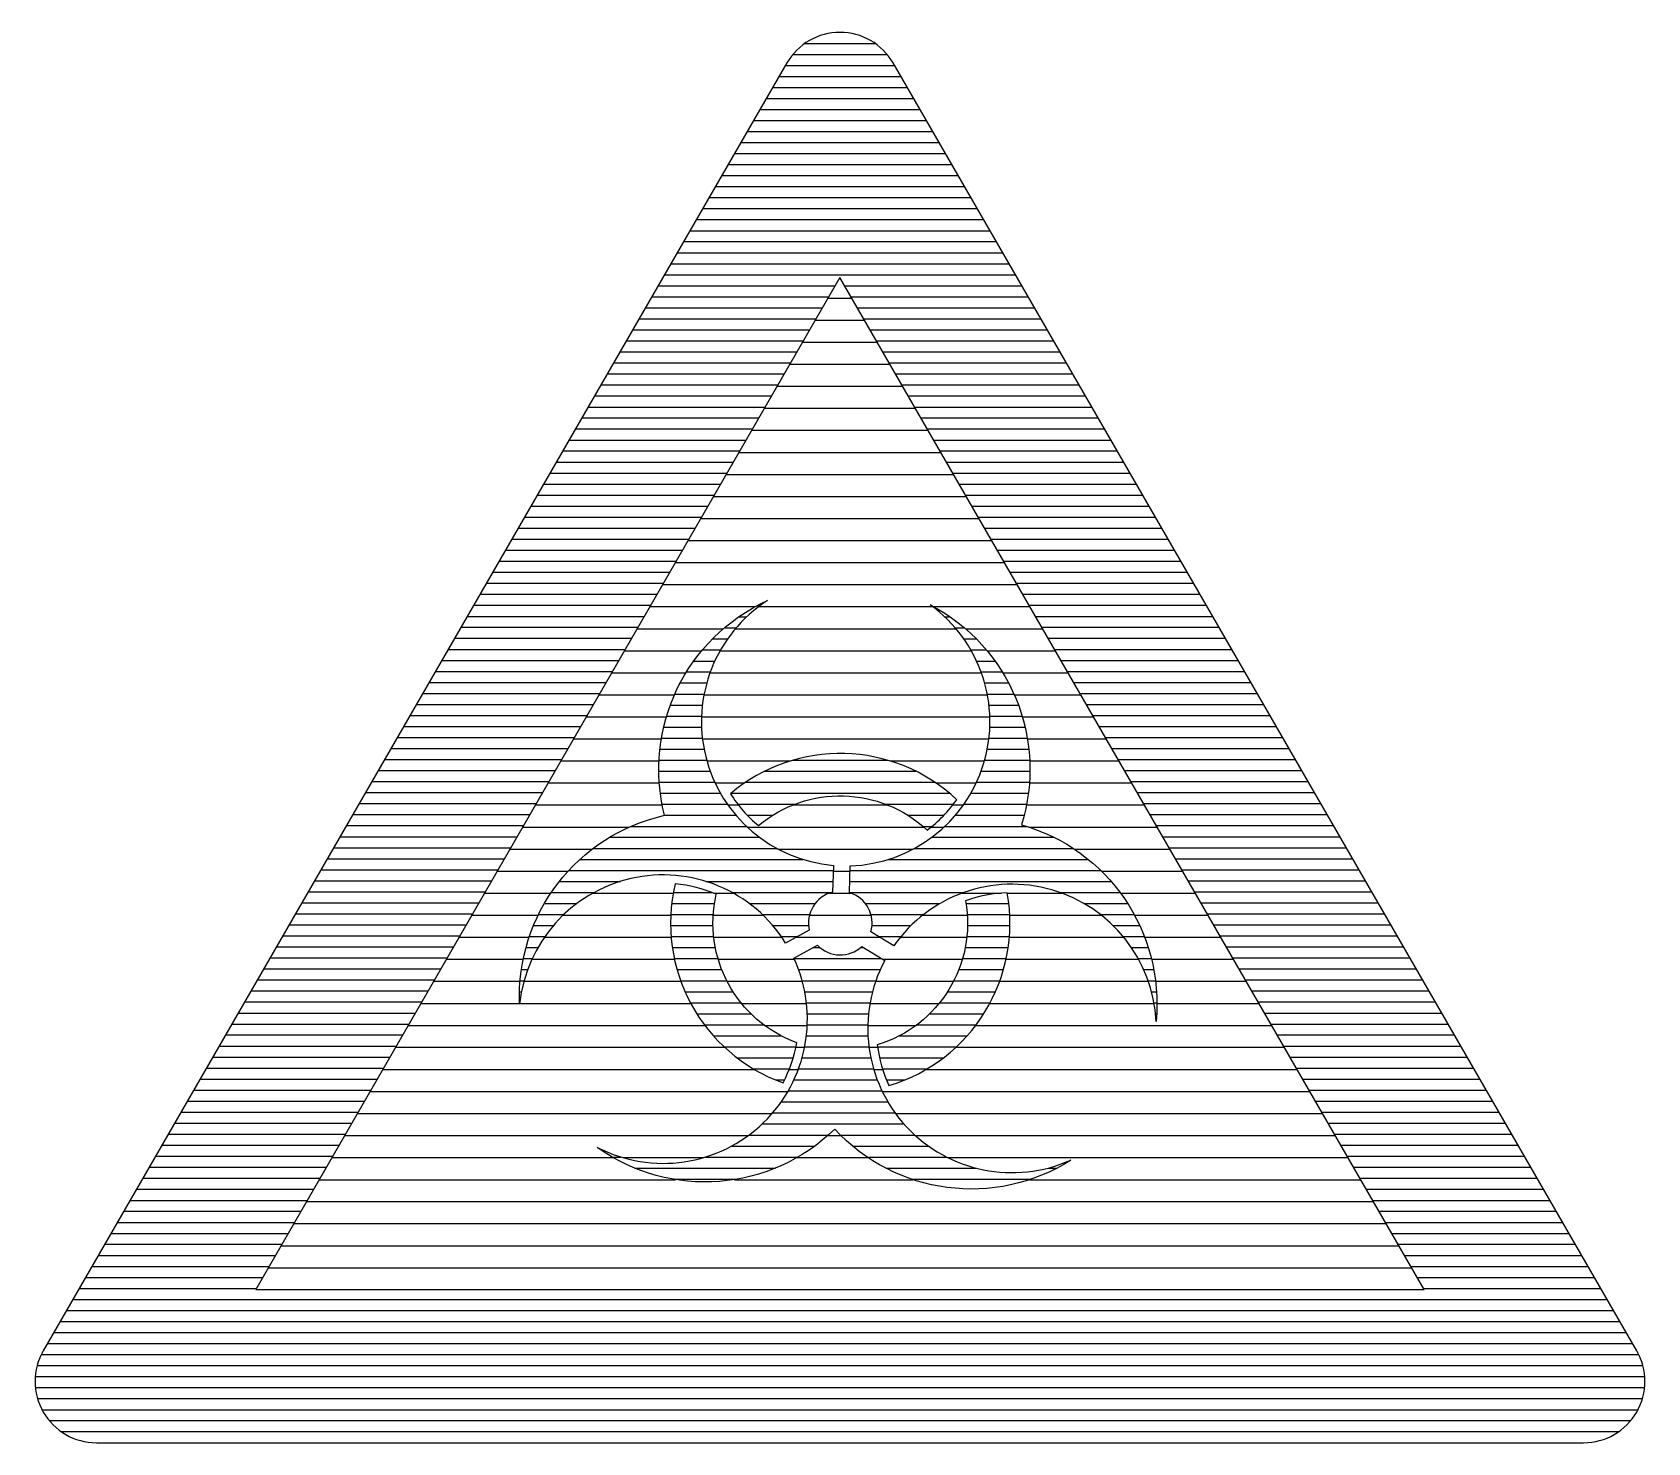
# Model space of a CAD drawing. Header units: millimetres. Extents: x -3 to 2253, y -3 to 1300.
# Drawn here: x 1185.55 to 1199.29, y 898.82 to 910.82 of the extents above; entities that cross this region are included whole.
import ezdxf

# ---------------------------------------------------------------- set-up
doc = ezdxf.new("R2010")
doc.units = ezdxf.units.MM
doc.layers.add('GEEL', color=2, linetype='Continuous')
doc.layers.add('VEILIG', color=7, linetype='Continuous')

# ---------------------------------------------------------------- blocks, each defined once
blk = doc.blocks.new('*X617')
at = {"color": 0}
for p, q in [((1.713, 12.944), (1.739, 12.944)), ((3.2, 12.944), (3.204, 12.944)), ((1.56, 12.851), (1.627, 12.851)), ((3.312, 12.851), (3.357, 12.851)), ((1.336, 12.663), (1.465, 12.663)), ((1.437, 12.757), (1.538, 12.757)), ((3.401, 12.757), (3.48, 12.757)), ((3.474, 12.663), (3.581, 12.663)), ((1.25, 12.569), (1.405, 12.569)), ((3.534, 12.569), (3.667, 12.569)), ((1.115, 12.382), (1.318, 12.382)), ((1.177, 12.475), (1.357, 12.475)), ((3.582, 12.475), (3.74, 12.475)), ((3.621, 12.382), (3.802, 12.382)), ((1.061, 12.288), (1.287, 12.288)), ((3.651, 12.288), (3.856, 12.288)), ((0.978, 12.1), (1.251, 12.1)), ((1.016, 12.194), (1.265, 12.194)), ((3.674, 12.194), (3.901, 12.194)), ((3.688, 12.1), (3.939, 12.1)), ((0.946, 12.006), (1.243, 12.006)), ((3.695, 12.006), (3.971, 12.006)), ((0.902, 11.819), (1.25, 11.819)), ((0.921, 11.913), (1.243, 11.913)), ((3.688, 11.819), (4.015, 11.819)), ((3.695, 11.913), (3.996, 11.913)), ((0.889, 11.725), (1.265, 11.725)), ((3.674, 11.725), (4.028, 11.725)), ((0.882, 11.631), (1.287, 11.631)), ((2.021, 11.631), (2.826, 11.631)), ((3.652, 11.631), (4.035, 11.631)), ((0.88, 11.537), (1.317, 11.537)), ((0.883, 11.444), (1.356, 11.444)), ((1.619, 11.444), (3.228, 11.444)), ((1.781, 11.537), (3.067, 11.537)), ((3.583, 11.444), (4.034, 11.444)), ((3.622, 11.537), (4.037, 11.537)), ((0.893, 11.35), (1.404, 11.35)), ((1.495, 11.35), (3.353, 11.35)), ((3.535, 11.35), (4.024, 11.35)), ((0.908, 11.256), (1.463, 11.256)), ((0.929, 11.162), (1.536, 11.162)), ((1.553, 11.256), (2.037, 11.256)), ((1.633, 11.162), (1.849, 11.162)), ((2.811, 11.256), (3.386, 11.256)), ((2.999, 11.162), (3.306, 11.162)), ((3.403, 11.162), (3.988, 11.162)), ((3.475, 11.256), (4.009, 11.256)), ((0.643, 11.068), (1.625, 11.068)), ((3.127, 11.068), (3.205, 11.068)), ((3.314, 11.068), (4.008, 11.068)), ((0.322, 10.881), (1.883, 10.881)), ((0.461, 10.975), (1.736, 10.975)), ((3.056, 10.881), (4.405, 10.881)), ((3.202, 10.975), (4.242, 10.975)), ((0.209, 10.787), (2.105, 10.787)), ((2.834, 10.787), (4.534, 10.787)), ((0.034, 10.599), (0.553, 10.599)), ((0.115, 10.693), (2.363, 10.693)), ((1.281, 10.599), (2.361, 10.599)), ((2.505, 10.599), (4.728, 10.599)), ((2.508, 10.693), (4.639, 10.693)), ((-0.034, 10.506), (0.331, 10.506)), ((1.004, 10.506), (1.331, 10.506)), ((1.503, 10.506), (2.351, 10.506)), ((2.503, 10.506), (3.476, 10.506)), ((4.294, 10.506), (4.804, 10.506)), ((-0.143, 10.318), (0.073, 10.318)), ((-0.093, 10.412), (0.184, 10.412)), ((0.982, 10.318), (1.344, 10.318)), ((0.99, 10.412), (1.354, 10.412)), ((1.65, 10.412), (2.211, 10.412)), ((1.761, 10.318), (2.163, 10.318)), ((2.637, 10.412), (3.272, 10.412)), ((2.684, 10.318), (3.133, 10.318)), ((3.493, 10.412), (3.858, 10.412)), ((3.504, 10.318), (3.865, 10.318)), ((4.497, 10.412), (4.869, 10.412)), ((4.637, 10.318), (4.924, 10.318)), ((-0.185, 10.224), (-0.016, 10.224)), ((0.98, 10.224), (1.341, 10.224)), ((1.85, 10.224), (2.154, 10.224)), ((2.694, 10.224), (3.025, 10.224)), ((3.506, 10.224), (3.867, 10.224)), ((4.744, 10.224), (4.972, 10.224)), ((-0.249, 10.037), (-0.148, 10.037)), ((-0.221, 10.13), (-0.089, 10.13)), ((0.985, 10.13), (1.347, 10.13)), ((0.995, 10.037), (1.361, 10.037)), ((1.923, 10.13), (2.061, 10.13)), ((2.191, 10.037), (2.251, 10.037)), ((2.596, 10.037), (2.625, 10.037)), ((2.749, 10.13), (2.939, 10.13)), ((3.486, 10.037), (3.852, 10.037)), ((3.5, 10.13), (3.863, 10.13)), ((4.831, 10.13), (5.011, 10.13)), ((4.901, 10.037), (5.044, 10.037)), ((-0.272, 9.943), (-0.197, 9.943)), ((1.012, 9.943), (1.384, 9.943)), ((2.031, 9.943), (2.778, 9.943)), ((3.463, 9.943), (3.835, 9.943)), ((4.958, 9.943), (5.071, 9.943)), ((-0.289, 9.849), (-0.235, 9.849)), ((1.036, 9.849), (1.416, 9.849)), ((2.069, 9.849), (2.765, 9.849)), ((3.431, 9.849), (3.812, 9.849)), ((5.005, 9.849), (5.091, 9.849)), ((-0.305, 9.661), (-0.288, 9.661)), ((-0.299, 9.755), (-0.266, 9.755)), ((1.066, 9.755), (1.458, 9.755)), ((1.103, 9.661), (1.512, 9.661)), ((2.099, 9.755), (2.727, 9.755)), ((2.121, 9.661), (2.698, 9.661)), ((3.336, 9.661), (3.744, 9.661)), ((3.389, 9.755), (3.782, 9.755)), ((5.043, 9.755), (5.106, 9.755)), ((5.071, 9.661), (5.114, 9.661)), ((-0.304, 9.568), (-0.302, 9.568)), ((1.149, 9.568), (1.579, 9.568)), ((2.136, 9.568), (2.678, 9.568)), ((3.268, 9.568), (3.698, 9.568)), ((5.092, 9.568), (5.118, 9.568)), ((1.203, 9.474), (1.664, 9.474)), ((1.268, 9.38), (1.773, 9.38)), ((2.143, 9.474), (2.664, 9.474)), ((2.143, 9.38), (2.658, 9.38)), ((3.075, 9.38), (3.579, 9.38)), ((3.184, 9.474), (3.644, 9.474)), ((5.105, 9.474), (5.115, 9.474)), ((1.345, 9.286), (1.921, 9.286)), ((2.136, 9.286), (2.659, 9.286)), ((2.927, 9.286), (3.503, 9.286)), ((1.436, 9.192), (2.047, 9.192)), ((1.546, 9.099), (2.024, 9.099)), ((2.099, 9.099), (2.684, 9.099)), ((2.121, 9.192), (2.668, 9.192)), ((2.741, 9.192), (3.412, 9.192)), ((2.757, 9.099), (3.301, 9.099)), ((1.685, 9.005), (1.991, 9.005)), ((2.069, 9.005), (2.707, 9.005)), ((2.782, 9.005), (3.162, 9.005)), ((1.872, 8.911), (1.95, 8.911)), ((1.981, 8.817), (2.779, 8.817)), ((2.03, 8.911), (2.739, 8.911)), ((2.816, 8.911), (2.975, 8.911)), ((1.922, 8.723), (2.829, 8.723)), ((1.76, 8.536), (2.966, 8.536)), ((1.849, 8.63), (2.891, 8.63)), ((1.648, 8.442), (2.324, 8.442)), ((2.425, 8.442), (3.058, 8.442)), ((0.484, 8.254), (0.558, 8.254)), ((1.276, 8.254), (2.064, 8.254)), ((1.5, 8.348), (2.208, 8.348)), ((2.528, 8.348), (3.175, 8.348)), ((2.652, 8.254), (3.33, 8.254)), ((0.674, 8.161), (1.873, 8.161)), ((2.81, 8.161), (3.578, 8.161)), ((4.191, 8.161), (4.268, 8.161)), ((0.998, 8.067), (1.55, 8.067)), ((3.029, 8.067), (4.049, 8.067))]:
    blk.add_line(p, q, dxfattribs=at)
blk = doc.blocks.new('*X616')
at = {"color": 0}
for p, q in [((2.321, 15.562), (2.522, 15.562)), ((2.212, 15.375), (2.631, 15.375)), ((2.104, 15.188), (2.739, 15.188)), ((1.996, 15), (2.847, 15)), ((1.888, 14.812), (2.955, 14.812)), ((1.779, 14.625), (3.064, 14.625)), ((1.671, 14.438), (3.172, 14.438)), ((1.563, 14.25), (3.28, 14.25)), ((1.455, 14.062), (3.388, 14.062)), ((1.346, 13.875), (3.497, 13.875)), ((1.238, 13.688), (3.605, 13.688)), ((1.13, 13.5), (3.713, 13.5)), ((1.022, 13.312), (3.821, 13.312)), ((0.913, 13.125), (3.93, 13.125)), ((0.805, 12.938), (1.7, 12.938)), ((1.73, 12.938), (3.209, 12.938)), ((3.217, 12.938), (4.038, 12.938)), ((0.697, 12.75), (1.429, 12.75)), ((1.532, 12.75), (3.407, 12.75)), ((3.488, 12.75), (4.146, 12.75)), ((0.589, 12.562), (1.245, 12.562)), ((1.401, 12.562), (3.537, 12.562)), ((3.672, 12.562), (4.254, 12.562)), ((0.48, 12.375), (1.111, 12.375)), ((1.315, 12.375), (3.623, 12.375)), ((3.806, 12.375), (4.363, 12.375)), ((0.372, 12.188), (1.013, 12.188)), ((1.264, 12.188), (3.675, 12.188)), ((3.904, 12.188), (4.471, 12.188)), ((0.264, 12), (0.944, 12)), ((1.243, 12), (3.696, 12)), ((3.973, 12), (4.579, 12)), ((0.156, 11.812), (0.901, 11.812)), ((1.251, 11.812), (3.688, 11.812)), ((4.016, 11.812), (4.687, 11.812)), ((0.047, 11.625), (0.881, 11.625)), ((1.289, 11.625), (2, 11.625)), ((2.847, 11.625), (3.65, 11.625)), ((4.036, 11.625), (4.796, 11.625)), ((-0.061, 11.438), (0.884, 11.438)), ((1.358, 11.438), (1.61, 11.438)), ((3.237, 11.438), (3.58, 11.438)), ((4.033, 11.438), (4.904, 11.438)), ((-0.169, 11.25), (0.909, 11.25)), ((1.468, 11.25), (1.557, 11.25)), ((2.021, 11.25), (2.826, 11.25)), ((3.381, 11.25), (3.471, 11.25)), ((4.008, 11.25), (5.012, 11.25)), ((-0.277, 11.062), (0.629, 11.062)), ((1.631, 11.062), (3.133, 11.062)), ((3.198, 11.062), (3.308, 11.062)), ((4.027, 11.062), (5.12, 11.062)), ((-0.386, 10.875), (0.314, 10.875)), ((1.894, 10.875), (3.045, 10.875)), ((4.414, 10.875), (5.229, 10.875)), ((-0.494, 10.688), (0.109, 10.688)), ((2.363, 10.688), (2.508, 10.688)), ((4.645, 10.688), (5.337, 10.688)), ((-0.602, 10.5), (-0.038, 10.5)), ((0.321, 10.5), (1.003, 10.5)), ((1.346, 10.5), (1.513, 10.5)), ((2.333, 10.5), (2.514, 10.5)), ((3.461, 10.5), (3.795, 10.5)), ((3.845, 10.5), (4.309, 10.5)), ((4.808, 10.5), (5.445, 10.5)), ((-0.71, 10.312), (-0.146, 10.312)), ((0.067, 10.312), (0.982, 10.312)), ((1.343, 10.312), (1.767, 10.312)), ((2.162, 10.312), (2.686, 10.312)), ((3.126, 10.312), (3.504, 10.312)), ((3.866, 10.312), (4.644, 10.312)), ((4.927, 10.312), (5.553, 10.312)), ((-0.819, 10.125), (-0.223, 10.125)), ((-0.093, 10.125), (0.985, 10.125)), ((1.348, 10.125), (1.927, 10.125)), ((2.051, 10.125), (2.757, 10.125)), ((2.935, 10.125), (3.5, 10.125)), ((3.862, 10.125), (4.835, 10.125)), ((5.013, 10.125), (5.662, 10.125)), ((-0.927, 9.938), (-0.273, 9.938)), ((-0.199, 9.938), (1.013, 9.938)), ((1.386, 9.938), (2.033, 9.938)), ((2.787, 9.938), (3.462, 9.938)), ((3.834, 9.938), (4.961, 9.938)), ((5.072, 9.938), (5.77, 9.938)), ((-1.035, 9.75), (-0.3, 9.75)), ((-0.267, 9.75), (1.068, 9.75)), ((1.461, 9.75), (2.101, 9.75)), ((2.725, 9.75), (3.387, 9.75)), ((3.78, 9.75), (5.044, 9.75)), ((5.106, 9.75), (5.878, 9.75)), ((-1.143, 9.562), (-0.304, 9.562)), ((-0.303, 9.562), (1.152, 9.562)), ((1.583, 9.562), (2.136, 9.562)), ((2.677, 9.562), (3.264, 9.562)), ((3.696, 9.562), (5.093, 9.562)), ((5.118, 9.562), (5.986, 9.562)), ((-1.252, 9.375), (1.272, 9.375)), ((1.779, 9.375), (2.143, 9.375)), ((2.658, 9.375), (3.068, 9.375)), ((3.576, 9.375), (6.095, 9.375)), ((-1.36, 9.188), (1.441, 9.188)), ((2.046, 9.188), (2.12, 9.188)), ((2.669, 9.188), (2.741, 9.188)), ((3.406, 9.188), (6.203, 9.188)), ((-1.468, 9), (1.693, 9)), ((1.99, 9), (2.067, 9)), ((2.708, 9), (2.784, 9)), ((3.154, 9), (6.311, 9)), ((-1.576, 8.812), (1.979, 8.812)), ((2.781, 8.812), (6.419, 8.812)), ((-1.685, 8.625), (1.845, 8.625)), ((2.894, 8.625), (6.528, 8.625)), ((-1.793, 8.438), (1.641, 8.438)), ((2.318, 8.438), (2.43, 8.438)), ((3.063, 8.438), (6.636, 8.438)), ((-1.901, 8.25), (0.491, 8.25)), ((0.573, 8.25), (1.261, 8.25)), ((2.056, 8.25), (2.659, 8.25)), ((3.339, 8.25), (6.744, 8.25)), ((-2.01, 8.062), (1.023, 8.062)), ((1.525, 8.062), (3.041, 8.062)), ((4.036, 8.062), (6.852, 8.062)), ((-2.118, 7.875), (6.961, 7.875)), ((-2.226, 7.688), (7.069, 7.688)), ((-2.334, 7.5), (7.177, 7.5)), ((-2.443, 7.312), (7.285, 7.312))]:
    blk.add_line(p, q, dxfattribs=at)
blk = doc.blocks.new('*X615')
at = {"color": 0}
for p, q in [((98.702, 83.906), (99.298, 83.906)), ((98.536, 83.719), (99.464, 83.719)), ((98.599, 83.812), (99.401, 83.812)), ((98.482, 83.625), (99.518, 83.625)), ((98.374, 83.438), (99.626, 83.438)), ((98.428, 83.531), (99.572, 83.531)), ((98.32, 83.344), (99.68, 83.344)), ((98.212, 83.156), (99.788, 83.156)), ((98.266, 83.25), (99.734, 83.25)), ((98.158, 83.062), (99.842, 83.062)), ((98.049, 82.875), (99.951, 82.875)), ((98.103, 82.969), (99.897, 82.969)), ((97.995, 82.781), (100.005, 82.781)), ((97.887, 82.594), (100.113, 82.594)), ((97.941, 82.688), (100.059, 82.688)), ((97.833, 82.5), (100.167, 82.5)), ((97.724, 82.312), (100.276, 82.312)), ((97.779, 82.406), (100.221, 82.406)), ((97.67, 82.219), (100.33, 82.219)), ((97.616, 82.125), (100.384, 82.125)), ((97.508, 81.938), (100.492, 81.938)), ((97.562, 82.031), (100.438, 82.031)), ((97.454, 81.844), (98.96, 81.844)), ((99.04, 81.844), (100.546, 81.844)), ((97.346, 81.656), (98.852, 81.656)), ((97.4, 81.75), (98.906, 81.75)), ((99.094, 81.75), (100.6, 81.75)), ((99.148, 81.656), (100.654, 81.656)), ((97.291, 81.562), (98.798, 81.562)), ((99.202, 81.562), (100.709, 81.562)), ((97.183, 81.375), (98.689, 81.375)), ((97.237, 81.469), (98.743, 81.469)), ((99.257, 81.469), (100.763, 81.469)), ((99.311, 81.375), (100.817, 81.375)), ((97.129, 81.281), (98.635, 81.281)), ((99.365, 81.281), (100.871, 81.281)), ((97.021, 81.094), (98.527, 81.094)), ((97.075, 81.188), (98.581, 81.188)), ((99.419, 81.188), (100.925, 81.188)), ((99.473, 81.094), (100.979, 81.094)), ((96.967, 81), (98.473, 81)), ((99.527, 81), (101.033, 81)), ((96.858, 80.812), (98.365, 80.812)), ((96.913, 80.906), (98.419, 80.906)), ((99.581, 80.906), (101.087, 80.906)), ((99.635, 80.812), (101.142, 80.812)), ((96.804, 80.719), (98.31, 80.719)), ((99.69, 80.719), (101.196, 80.719)), ((96.696, 80.531), (98.202, 80.531)), ((96.75, 80.625), (98.256, 80.625)), ((99.744, 80.625), (101.25, 80.625)), ((99.798, 80.531), (101.304, 80.531)), ((96.642, 80.438), (98.148, 80.438)), ((99.852, 80.438), (101.358, 80.438)), ((96.588, 80.344), (98.094, 80.344)), ((99.906, 80.344), (101.412, 80.344)), ((96.48, 80.156), (97.986, 80.156)), ((96.534, 80.25), (98.04, 80.25)), ((99.96, 80.25), (101.466, 80.25)), ((100.014, 80.156), (101.52, 80.156)), ((96.425, 80.062), (97.932, 80.062)), ((100.068, 80.062), (101.575, 80.062)), ((96.317, 79.875), (97.823, 79.875)), ((96.371, 79.969), (97.877, 79.969)), ((100.123, 79.969), (101.629, 79.969)), ((100.177, 79.875), (101.683, 79.875)), ((96.263, 79.781), (97.769, 79.781)), ((100.231, 79.781), (101.737, 79.781)), ((96.155, 79.594), (97.661, 79.594)), ((96.209, 79.688), (97.715, 79.688)), ((100.285, 79.688), (101.791, 79.688)), ((100.339, 79.594), (101.845, 79.594)), ((96.101, 79.5), (97.607, 79.5)), ((100.393, 79.5), (101.899, 79.5)), ((95.992, 79.312), (97.499, 79.312)), ((96.047, 79.406), (97.553, 79.406)), ((100.447, 79.406), (101.953, 79.406)), ((100.501, 79.312), (102.008, 79.312)), ((95.938, 79.219), (97.444, 79.219)), ((100.556, 79.219), (102.062, 79.219)), ((95.83, 79.031), (97.336, 79.031)), ((95.884, 79.125), (97.39, 79.125)), ((100.61, 79.125), (102.116, 79.125)), ((100.664, 79.031), (102.17, 79.031)), ((95.776, 78.938), (97.282, 78.938)), ((100.718, 78.938), (102.224, 78.938)), ((95.668, 78.75), (97.174, 78.75)), ((95.722, 78.844), (97.228, 78.844)), ((100.772, 78.844), (102.278, 78.844)), ((100.826, 78.75), (102.332, 78.75)), ((95.614, 78.656), (97.12, 78.656)), ((100.88, 78.656), (102.386, 78.656)), ((95.505, 78.469), (97.011, 78.469)), ((95.559, 78.562), (97.066, 78.562)), ((100.934, 78.562), (102.441, 78.562)), ((100.989, 78.469), (102.495, 78.469)), ((95.451, 78.375), (96.957, 78.375)), ((101.043, 78.375), (102.549, 78.375)), ((95.397, 78.281), (96.903, 78.281)), ((101.097, 78.281), (102.603, 78.281)), ((95.289, 78.094), (96.795, 78.094)), ((95.343, 78.188), (96.849, 78.188)), ((101.151, 78.188), (102.657, 78.188)), ((101.205, 78.094), (102.711, 78.094)), ((95.235, 78), (96.741, 78)), ((101.259, 78), (102.765, 78)), ((95.126, 77.812), (96.633, 77.812)), ((95.181, 77.906), (96.687, 77.906)), ((101.313, 77.906), (102.819, 77.906)), ((101.367, 77.812), (102.874, 77.812)), ((95.072, 77.719), (96.578, 77.719)), ((101.422, 77.719), (102.928, 77.719)), ((94.964, 77.531), (96.47, 77.531)), ((95.018, 77.625), (96.524, 77.625)), ((101.476, 77.625), (102.982, 77.625)), ((101.53, 77.531), (103.036, 77.531)), ((94.91, 77.438), (96.416, 77.438)), ((101.584, 77.438), (103.09, 77.438)), ((94.802, 77.25), (96.308, 77.25)), ((94.856, 77.344), (96.362, 77.344)), ((101.638, 77.344), (103.144, 77.344)), ((101.692, 77.25), (103.198, 77.25)), ((94.748, 77.156), (96.254, 77.156)), ((101.746, 77.156), (103.252, 77.156)), ((94.639, 76.969), (96.145, 76.969)), ((94.693, 77.062), (96.2, 77.062)), ((101.8, 77.062), (103.307, 77.062)), ((101.855, 76.969), (103.361, 76.969)), ((94.585, 76.875), (96.091, 76.875)), ((101.909, 76.875), (103.415, 76.875)), ((94.477, 76.688), (95.983, 76.688)), ((94.531, 76.781), (96.037, 76.781)), ((101.963, 76.781), (103.469, 76.781)), ((102.017, 76.688), (103.523, 76.688)), ((94.423, 76.594), (95.929, 76.594)), ((102.071, 76.594), (103.577, 76.594)), ((94.315, 76.406), (95.821, 76.406)), ((94.369, 76.5), (95.875, 76.5)), ((102.125, 76.5), (103.631, 76.5)), ((102.179, 76.406), (103.685, 76.406)), ((94.26, 76.312), (95.767, 76.312)), ((102.233, 76.312), (103.74, 76.312)), ((94.206, 76.219), (95.712, 76.219)), ((102.288, 76.219), (103.794, 76.219)), ((94.098, 76.031), (95.604, 76.031)), ((94.152, 76.125), (95.658, 76.125)), ((102.342, 76.125), (103.848, 76.125)), ((102.396, 76.031), (103.902, 76.031)), ((94.044, 75.938), (95.55, 75.938)), ((102.45, 75.938), (103.956, 75.938)), ((93.936, 75.75), (95.442, 75.75)), ((93.99, 75.844), (95.496, 75.844)), ((102.504, 75.844), (104.01, 75.844)), ((102.558, 75.75), (104.064, 75.75)), ((93.882, 75.656), (95.388, 75.656)), ((102.612, 75.656), (104.118, 75.656)), ((93.773, 75.469), (95.279, 75.469)), ((93.827, 75.562), (95.334, 75.562)), ((102.666, 75.562), (104.173, 75.562)), ((102.721, 75.469), (104.227, 75.469)), ((93.719, 75.375), (95.225, 75.375)), ((102.775, 75.375), (104.281, 75.375)), ((93.611, 75.188), (95.117, 75.188)), ((93.665, 75.281), (95.171, 75.281)), ((102.829, 75.281), (104.335, 75.281)), ((102.883, 75.188), (104.389, 75.188)), ((93.557, 75.094), (95.063, 75.094)), ((102.937, 75.094), (104.443, 75.094)), ((93.448, 74.906), (94.955, 74.906)), ((93.503, 75), (95.009, 75)), ((102.991, 75), (104.497, 75)), ((103.045, 74.906), (104.552, 74.906)), ((93.394, 74.812), (94.9, 74.812)), ((103.1, 74.812), (104.606, 74.812)), ((93.286, 74.625), (94.792, 74.625)), ((93.34, 74.719), (94.846, 74.719)), ((103.154, 74.719), (104.66, 74.719)), ((103.208, 74.625), (104.714, 74.625)), ((93.232, 74.531), (94.738, 74.531)), ((103.262, 74.531), (104.768, 74.531)), ((93.124, 74.344), (94.63, 74.344)), ((93.178, 74.438), (94.684, 74.438)), ((103.316, 74.438), (104.822, 74.438)), ((103.37, 74.344), (104.876, 74.344)), ((93.07, 74.25), (94.576, 74.25)), ((103.424, 74.25), (104.93, 74.25)), ((93.015, 74.156), (94.522, 74.156)), ((103.478, 74.156), (104.985, 74.156)), ((92.907, 73.969), (94.413, 73.969)), ((92.961, 74.062), (94.467, 74.062)), ((103.533, 74.062), (105.039, 74.062)), ((103.587, 73.969), (105.093, 73.969)), ((92.853, 73.875), (94.359, 73.875)), ((103.641, 73.875), (105.147, 73.875)), ((92.745, 73.688), (94.251, 73.688)), ((92.799, 73.781), (94.305, 73.781)), ((103.695, 73.781), (105.201, 73.781)), ((103.749, 73.688), (105.255, 73.688)), ((92.691, 73.594), (94.197, 73.594)), ((103.803, 73.594), (105.309, 73.594)), ((92.582, 73.406), (94.089, 73.406)), ((92.637, 73.5), (94.143, 73.5)), ((103.857, 73.5), (105.363, 73.5)), ((103.911, 73.406), (105.418, 73.406)), ((92.528, 73.312), (94.034, 73.312)), ((103.966, 73.312), (105.472, 73.312)), ((92.42, 73.125), (105.58, 73.125)), ((92.474, 73.219), (105.526, 73.219)), ((92.366, 73.031), (105.634, 73.031)), ((92.258, 72.844), (105.742, 72.844)), ((92.312, 72.938), (105.688, 72.938)), ((92.205, 72.75), (105.795, 72.75)), ((92.154, 72.562), (105.846, 72.562)), ((92.17, 72.656), (105.83, 72.656)), ((92.155, 72.469), (105.845, 72.469)), ((92.174, 72.375), (105.826, 72.375)), ((92.211, 72.281), (105.789, 72.281)), ((92.274, 72.188), (105.726, 72.188)), ((92.376, 72.094), (105.624, 72.094))]:
    blk.add_line(p, q, dxfattribs=at)
blk = doc.blocks.new('PIC-144')
at = {"layer": 'VEILIG'}
blk.add_lwpolyline([(-5.801, -5.393), (-12.127, 5.563, 0.57735), (-13.03, 5.563), (-19.356, -5.393, 0.57735), (-18.904, -6.176), (-6.253, -6.176, 0.57735)], format="xyb", close=True, dxfattribs=at)
blk.add_lwpolyline([(-7.608, -4.872), (-12.579, 3.737), (-17.549, -4.872)], close=True, dxfattribs=at)
at = {"layer": 'VEILIG', "color": 7}
for points in [[(-14.071, -0.838, -0.363165), (-13.196, 0.989, 0.715045), (-12.635, -1.264), (-12.641, -1.492, 0.409457), (-12.84, -1.816), (-13.041, -1.925, 0.715045), (-15.304, -2.446, -0.363165)], [(-11.811, 0.953, -0.363165), (-11.035, -0.919, -0.363165), (-9.89, -2.591, 0.715045), (-12.121, -1.949), (-12.316, -1.83, 0.409457), (-12.497, -1.496), (-12.491, -1.268, 0.715045)], [(-13.273, -0.926, -0.379554), (-11.837, -0.964, 0.078616), (-11.586, -0.705, 0.381989), (-13.51, -0.654, 0.078616)], [(-12.946, -2.773, -0.379554), (-13.631, -1.51, 0.078616), (-13.981, -1.422, 0.381989), (-13.063, -3.114, 0.078616)], [(-11.51, -1.566, -0.379554), (-12.261, -2.791, 0.078616), (-12.162, -3.138, 0.381989), (-11.156, -1.497, 0.078616)], [(-12.623, -3.508, -0.363165), (-14.643, -3.664, 0.715045), (-12.972, -2.052), (-12.771, -1.943, 0.409457), (-12.392, -1.953), (-12.197, -2.072, 0.715045), (-10.614, -3.771, -0.363165)]]:
    blk.add_lwpolyline(points, format="xyb", close=True, dxfattribs=at)
at = {"layer": 'GEEL'}
blk.add_blockref('*X616', (-15, -12), dxfattribs=at)
at = {"layer": 'VEILIG'}
for name, p in [('*X615', (-111.579, -78.176)), ('*X617', (-15, -12))]:
    blk.add_blockref(name, p, dxfattribs=at)

msp = doc.modelspace()

# ---------------------------------------------------------------- block references
msp.add_blockref('PIC-144', (1205, 905))

doc.saveas('drawing.dxf')
